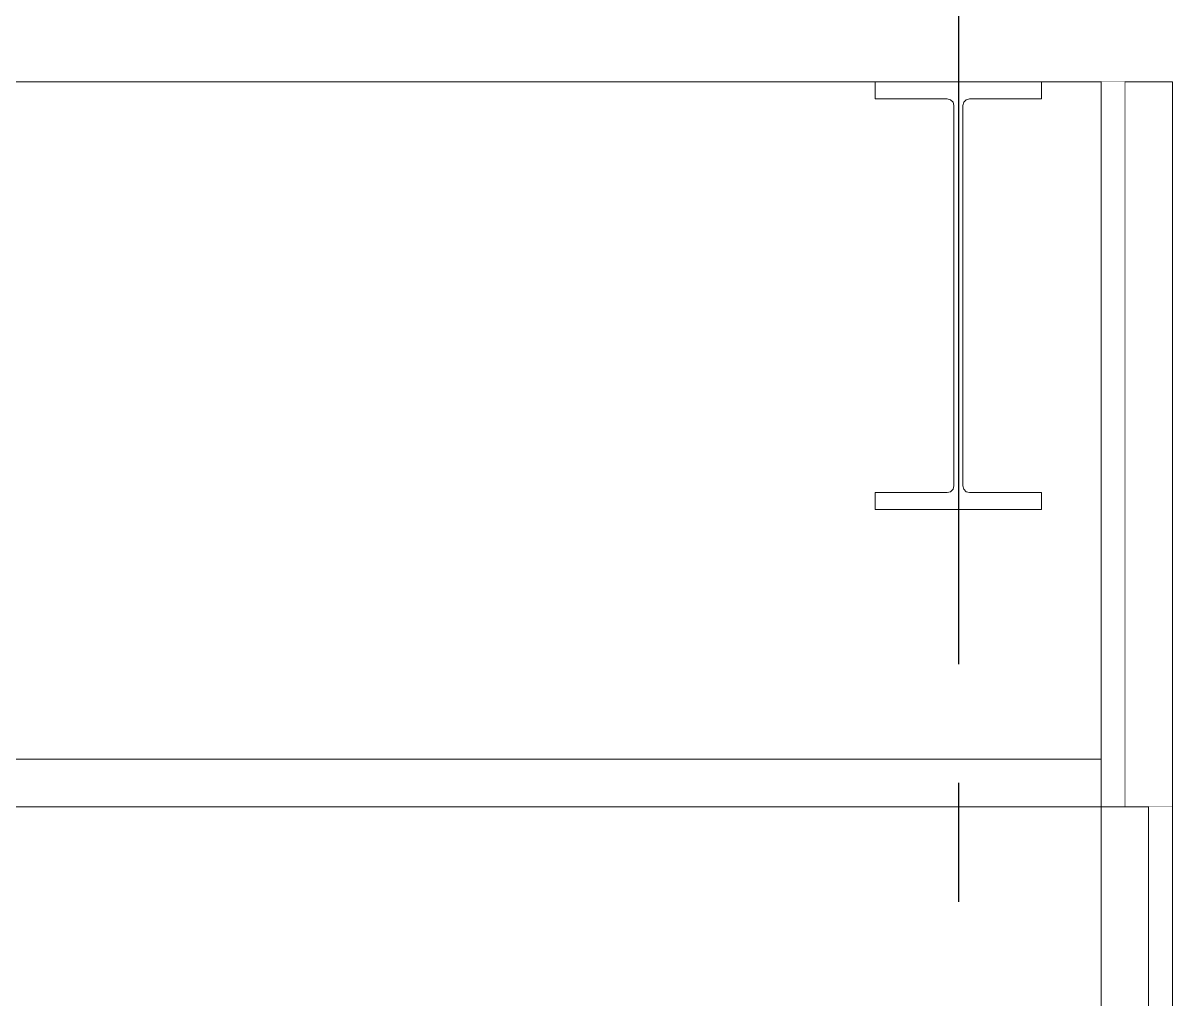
# Model space of a CAD drawing. Extents: x -3080 to 28500, y -1326 to 31609.
# Drawn here: x 25063.2 to 25303.7, y 27435.3 to 27640.7 of the extents above; entities that cross this region are included whole.
import ezdxf
from ezdxf.xclip import XClip

# ---------------------------------------------------------------- set-up
doc = ezdxf.new("R2010")
doc.units = 0
doc.header["$LTSCALE"] = 100
doc.header["$XCLIPFRAME"] = 2
doc.linetypes.add('188K-SM-07-F10-MECH-CR PIPE-Y2257103$0$X-S-FAB_SL ALL$0$COL-CEN-LIN', pattern=[3.25, 2.5, -0.25, 0.25, -0.25])
doc.linetypes.add('188K-SM-07-F10-MECH-CR PIPE-Y2257103$0$X-S-FAB_SL ALL$0$Wipeout_Contour', pattern=[1, 0, -1])
for name, color, linetype in [('0-xref', 8, 'Continuous'), ('188K-SM-07-F10-MECH-CR PIPE-Y2257103$0$X-S-FAB_SL ALL$0$A-CLNG', 7, 'Continuous'), ('188K-SM-07-F10-MECH-CR PIPE-Y2257103$0$X-S-FAB_SL ALL$0$A-WALL-IN', 7, 'Continuous'), ('188K-SM-07-F10-MECH-CR PIPE-Y2257103$0$X-S-FAB_SL ALL$0$ASP_1', 1, 'Continuous'), ('188K-SM-07-F10-MECH-CR PIPE-Y2257103$0$X-S-FAB_SL ALL$0$CCL', 15, '188K-SM-07-F10-MECH-CR PIPE-Y2257103$0$X-S-FAB_SL ALL$0$COL-CEN-LIN'), ('188K-SM-07-F10-MECH-CR PIPE-Y2257103$0$X-S-FAB_SL ALL$0$Hattch', 7, 'Continuous'), ('188K-SM-07-F10-MECH-CR PIPE-Y2257103$0$X-S-FAB_SL ALL$0$S-BEAM', 7, 'Continuous'), ('188K-SM-07-F10-MECH-CR PIPE-Y2257103$0$X-S-FAB_SL ALL$0$S-SLAB', 7, 'Continuous')]:
    doc.layers.add(name, color=color, linetype=linetype)

# ---------------------------------------------------------------- blocks, each defined once
blk = doc.blocks.new('188K-SM-07-F10-MECH-CR PIPE-Y2257103$0$X-S-FAB_SL ALL$0$剖面元素_7_3', base_point=(23061.26, -8263.06))
at = {"color": 254, "linetype": '188K-SM-07-F10-MECH-CR PIPE-Y2257103$0$X-S-FAB_SL ALL$0$Wipeout_Contour', "lineweight": 0, "ltscale": 1366590.130857839}
blk.add_wipeout([(48303.76, -6965.56), (48000.26, -6965.56), (48000.26, -7108.06), (48351.26, -7108.06), (48351.26, -6965.56), (48338.76, -6965.56), (48338.76, -6969.16), (48323.61, -6969.16), (48322.91, -6969.35), (48322.4, -6969.86), (48322.21, -6970.56), (48322.21, -7050.56), (48322.4, -7051.26), (48322.91, -7051.78), (48323.61, -7051.96), (48338.76, -7051.96), (48338.76, -7055.56), (48303.76, -7055.56), (48303.76, -7051.96), (48318.91, -7051.96), (48319.61, -7051.78), (48320.13, -7051.26), (48320.31, -7050.56), (48320.31, -6970.56), (48320.13, -6969.86), (48319.61, -6969.35), (48318.91, -6969.16), (48303.76, -6969.16)], dxfattribs=at).dxf.layer = '188K-SM-07-F10-MECH-CR PIPE-Y2257103$0$X-S-FAB_SL ALL$0$Hattch'
blk = doc.blocks.new('188K-SM-07-F10-MECH-CR PIPE-Y2257103$0$X-S-FAB_SL ALL$0$剖面元素_38_3', base_point=(23061.26, -8263.06))
at = {"layer": '188K-SM-07-F10-MECH-CR PIPE-Y2257103$0$X-S-FAB_SL ALL$0$S-SLAB', "color": 1, "lineweight": 0}
for p, q in [((48303.76, -6965.56), (48000.26, -6965.56)), ((48338.76, -6965.56), (48303.76, -6965.56)), ((48356.26, -6965.56), (48338.76, -6965.56)), ((48366.26, -6965.56), (48356.26, -6965.56))]:
    blk.add_line(p, q, dxfattribs=at)
blk = doc.blocks.new('188K-SM-07-F10-MECH-CR PIPE-Y2257103$0$X-S-FAB_SL ALL$0$剖面元素_600_3', base_point=(23061.26, -8263.06))
at = {"layer": '188K-SM-07-F10-MECH-CR PIPE-Y2257103$0$X-S-FAB_SL ALL$0$S-BEAM', "color": 2, "lineweight": 0}
for p, q in [((48303.76, -6965.56), (48303.76, -6969.16)), ((48338.76, -6965.56), (48338.76, -6969.16)), ((48319.61, -6969.35), (48320.13, -6969.86)), ((48322.91, -6969.35), (48322.4, -6969.86)), ((48303.76, -7051.96), (48303.76, -7055.56)), ((48320.13, -7051.26), (48319.61, -7051.78)), ((48322.4, -7051.26), (48322.91, -7051.78)), ((48338.76, -7051.96), (48338.76, -7055.56)), ((48338.76, -7055.56), (48303.76, -7055.56))]:
    blk.add_line(p, q, dxfattribs=at)
at = {"layer": '188K-SM-07-F10-MECH-CR PIPE-Y2257103$0$X-S-FAB_SL ALL$0$S-BEAM', "color": 2, "lineweight": 0, "flags": 128}
for points in [[(48319.61, -6969.35), (48318.91, -6969.16), (48303.76, -6969.16)], [(48320.13, -6969.86), (48320.31, -6970.56), (48320.31, -7050.56), (48320.13, -7051.26)], [(48322.4, -6969.86), (48322.21, -6970.56), (48322.21, -7050.56), (48322.4, -7051.26)], [(48338.76, -6969.16), (48323.61, -6969.16), (48322.91, -6969.35)], [(48319.61, -7051.78), (48318.91, -7051.96), (48303.76, -7051.96)], [(48322.91, -7051.78), (48323.61, -7051.96), (48338.76, -7051.96)]]:
    blk.add_lwpolyline(points, dxfattribs=at)
blk = doc.blocks.new('188K-SM-07-F10-MECH-CR PIPE-Y2257103$0$X-S-FAB_SL ALL$0$剖面元素_2213_3', base_point=(23061.26, -8263.06))
at = {"layer": '188K-SM-07-F10-MECH-CR PIPE-Y2257103$0$X-S-FAB_SL ALL$0$A-WALL-IN', "color": 3, "lineweight": 0}
for p, q in [((48356.26, -6965.56), (48356.26, -7118.06)), ((48366.26, -6965.56), (48366.26, -7108.06)), ((48366.26, -7108.06), (48366.26, -7118.06)), ((48366.26, -7118.06), (48361.26, -7118.06))]:
    blk.add_line(p, q, dxfattribs=at)
blk = doc.blocks.new('188K-SM-07-F10-MECH-CR PIPE-Y2257103$0$X-S-FAB_SL ALL$0$剖面元素_2226_3', base_point=(23061.26, -8263.06))
at = {"color": 254, "linetype": '188K-SM-07-F10-MECH-CR PIPE-Y2257103$0$X-S-FAB_SL ALL$0$Wipeout_Contour', "lineweight": 0, "ltscale": 195455.542163}
blk.add_wipeout([(48351.26, -7118.06), (48356.26, -7118.06), (48356.26, -6965.56), (48351.26, -6965.56)], dxfattribs=at).dxf.layer = '188K-SM-07-F10-MECH-CR PIPE-Y2257103$0$X-S-FAB_SL ALL$0$Hattch'
at = {"color": 254, "linetype": '188K-SM-07-F10-MECH-CR PIPE-Y2257103$0$X-S-FAB_SL ALL$0$Wipeout_Contour', "lineweight": 0, "ltscale": 586877.618142}
blk.add_wipeout([(48361.26, -7118.06), (48361.26, -7275.21), (48361.91, -7275.33), (48363.05, -7276.23), (48363.63, -7277.57), (48363.63, -7278.56), (48363.05, -7279.89), (48361.91, -7280.8), (48361.26, -7280.92), (48361.26, -7388.06), (48366.26, -7388.06), (48366.26, -7118.06)], dxfattribs=at).dxf.layer = '188K-SM-07-F10-MECH-CR PIPE-Y2257103$0$X-S-FAB_SL ALL$0$Hattch'
at = {"color": 254, "linetype": '188K-SM-07-F10-MECH-CR PIPE-Y2257103$0$X-S-FAB_SL ALL$0$Wipeout_Contour', "lineweight": 0, "ltscale": 195684.006471}
blk.add_wipeout([(48366.26, -7398.06), (48366.26, -7393.06), (48351.26, -7393.06), (48351.26, -7398.06)], dxfattribs=at).dxf.layer = '188K-SM-07-F10-MECH-CR PIPE-Y2257103$0$X-S-FAB_SL ALL$0$Hattch'
at = {"layer": '188K-SM-07-F10-MECH-CR PIPE-Y2257103$0$X-S-FAB_SL ALL$0$A-WALL-IN', "color": 8, "lineweight": 0}
for p, q in [((48351.26, -7108.06), (48351.26, -6965.56)), ((48366.26, -7118.06), (48366.26, -7388.06)), ((48351.26, -7398.06), (48351.26, -7393.06)), ((48366.26, -7393.06), (48366.26, -7398.06))]:
    blk.add_line(p, q, dxfattribs=at)
blk = doc.blocks.new('188K-SM-07-F10-MECH-CR PIPE-Y2257103$0$X-S-FAB_SL ALL$0$剖面元素_2227_3', base_point=(23061.26, -8263.06))
at = {"layer": '188K-SM-07-F10-MECH-CR PIPE-Y2257103$0$X-S-FAB_SL ALL$0$A-WALL-IN', "color": 7, "lineweight": 0}
for p, q in [((48351.26, -7118.06), (48351.26, -7388.06)), ((48356.26, -7118.06), (48351.26, -7118.06)), ((48361.26, -7118.06), (48356.26, -7118.06)), ((48361.26, -7118.06), (48361.26, -7388.06)), ((48361.26, -7388.06), (48351.26, -7388.06))]:
    blk.add_line(p, q, dxfattribs=at)
blk = doc.blocks.new('188K-SM-07-F10-MECH-CR PIPE-Y2257103$0$X-S-FAB_SL ALL$0$剖面元素_2245_3', base_point=(23061.26, -8263.06))
at = {"layer": '188K-SM-07-F10-MECH-CR PIPE-Y2257103$0$X-S-FAB_SL ALL$0$A-CLNG', "color": 5, "lineweight": 0}
for p, q in [((48351.26, -7108.06), (48000.26, -7108.06)), ((48351.26, -7108.06), (48351.26, -7118.06)), ((48351.26, -7118.06), (48000.26, -7118.06))]:
    blk.add_line(p, q, dxfattribs=at)
blk = doc.blocks.new('188K-SM-07-F10-MECH-CR PIPE-Y2257103$0$X-S-FAB_SL ALL$0$A$C2e9ab586')
at = {"layer": '188K-SM-07-F10-MECH-CR PIPE-Y2257103$0$X-S-FAB_SL ALL$0$A-WALL-IN', "lineweight": 0}
for name in ['188K-SM-07-F10-MECH-CR PIPE-Y2257103$0$X-S-FAB_SL ALL$0$剖面元素_7_3', '188K-SM-07-F10-MECH-CR PIPE-Y2257103$0$X-S-FAB_SL ALL$0$剖面元素_2213_3']:
    blk.add_blockref(name, (-28106.39, 285), dxfattribs=at)
at = {"layer": '188K-SM-07-F10-MECH-CR PIPE-Y2257103$0$X-S-FAB_SL ALL$0$S-BEAM', "lineweight": 0}
blk.add_blockref('188K-SM-07-F10-MECH-CR PIPE-Y2257103$0$X-S-FAB_SL ALL$0$剖面元素_600_3', (-28106.39, 285), dxfattribs=at)
at = {"layer": '188K-SM-07-F10-MECH-CR PIPE-Y2257103$0$X-S-FAB_SL ALL$0$S-SLAB', "lineweight": 0}
blk.add_blockref('188K-SM-07-F10-MECH-CR PIPE-Y2257103$0$X-S-FAB_SL ALL$0$剖面元素_38_3', (-28106.39, 285), dxfattribs=at)
at = {"layer": '188K-SM-07-F10-MECH-CR PIPE-Y2257103$0$X-S-FAB_SL ALL$0$A-WALL-IN', "lineweight": 0}
blk.add_blockref('188K-SM-07-F10-MECH-CR PIPE-Y2257103$0$X-S-FAB_SL ALL$0$剖面元素_2226_3', (-28106.39, 285), dxfattribs=at)
at = {"layer": '188K-SM-07-F10-MECH-CR PIPE-Y2257103$0$X-S-FAB_SL ALL$0$A-CLNG', "lineweight": 0}
blk.add_blockref('188K-SM-07-F10-MECH-CR PIPE-Y2257103$0$X-S-FAB_SL ALL$0$剖面元素_2245_3', (-28106.39, 285), dxfattribs=at)
at = {"layer": '188K-SM-07-F10-MECH-CR PIPE-Y2257103$0$X-S-FAB_SL ALL$0$A-WALL-IN', "lineweight": 0}
blk.add_blockref('188K-SM-07-F10-MECH-CR PIPE-Y2257103$0$X-S-FAB_SL ALL$0$剖面元素_2227_3', (-28106.39, 285), dxfattribs=at)
blk = doc.blocks.new('188K-SM-07-F10-MECH-CR PIPE-Y2257103$0$X-S-FAB_SL ALL$0$A$Ceb448ab1')
at = {"layer": '188K-SM-07-F10-MECH-CR PIPE-Y2257103$0$X-S-FAB_SL ALL$0$CCL'}
blk.add_line((25260, 3600), (25260, 0), dxfattribs=at)
blk = doc.blocks.new('188K-SM-07-F10-MECH-CR PIPE-Y2257103$0$X-S-FAB_SL ALL')
at = {"layer": '188K-SM-07-F10-MECH-CR PIPE-Y2257103$0$X-S-FAB_SL ALL$0$ASP_1'}
blk.add_blockref('188K-SM-07-F10-MECH-CR PIPE-Y2257103$0$X-S-FAB_SL ALL$0$A$C2e9ab586', (23632.864, -73288.977), dxfattribs=at)
at = {"layer": '188K-SM-07-F10-MECH-CR PIPE-Y2257103$0$X-S-FAB_SL ALL$0$CCL'}
blk.add_blockref('188K-SM-07-F10-MECH-CR PIPE-Y2257103$0$X-S-FAB_SL ALL$0$A$Ceb448ab1', (-4473.521, -73553.977), dxfattribs=at)
blk = doc.blocks.new('188K-SM-07-F10-MECH-CR PIPE-Y2257103')
ref = blk.add_blockref('188K-SM-07-F10-MECH-CR PIPE-Y2257103$0$X-S-FAB_SL ALL', (4473.521, 99334.763))
XClip(ref).set_block_clipping_path([(-7553.4648570136, -75341.9369645483), (24026.2025623869, -67725.7696244382)])

msp = doc.modelspace()

# ---------------------------------------------------------------- block references
at = {"layer": '0-xref'}
msp.add_blockref('188K-SM-07-F10-MECH-CR PIPE-Y2257103', (0, 0), dxfattribs=at)

doc.saveas('drawing.dxf')
